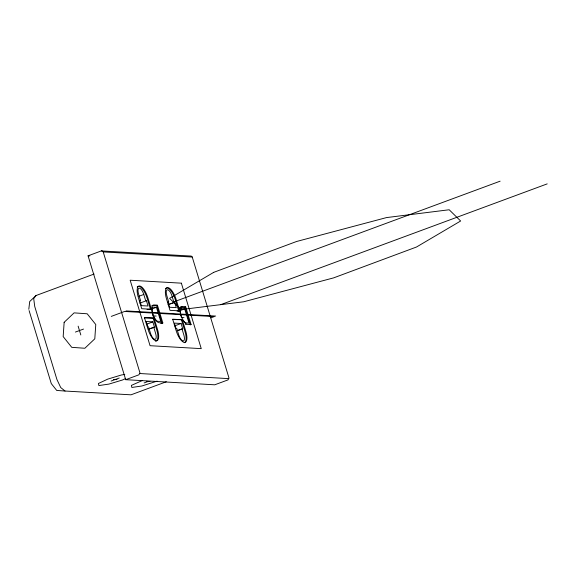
<?xml version="1.0" encoding="UTF-8"?>
<svg xmlns="http://www.w3.org/2000/svg" width="576" height="576" viewBox="0 0 576 576"><rect width="100%" height="100%" fill="white"/><g stroke="black" fill="none" stroke-linecap="round" stroke-linejoin="round"><path stroke-width="0.86" d="M125.705 379.692L138.96 374.789L139.91 372.722L103.212 251.928A2.045 1.879 -86.7 0 0 101.326 250.913L88.07 255.823L125.705 379.692L214.726 384.804L227.988 379.901L228.938 377.834L192.24 257.04A2.045 1.879 -86.7 0 0 190.354 256.025L101.326 250.913M28.8 309.276L29.714 301.522L36.036 295.524L94.068 274.054M36.036 295.524L33.703 298.62L34.74 306.49L56.93 379.526L60.725 387.547L65.052 391.032L131.011 394.819L166.334 381.751M125.719 378.497L122.602 379.958L108.907 384.098L98.885 385.567L98.41 383.494L107.762 379.109L121.464 374.969L124.805 374.479M157.14 381.125L141.883 385.992L131.861 387.461L131.386 385.394L142.452 380.484M138.91 296.28L143.798 294.473L145.678 300.665L146.419 300.708L148.032 306.014L141.358 305.633L139.745 300.326L140.486 300.37L138.607 294.178A6.545 2.412 69.7 0 1 139.32 288.13A6.545 2.412 69.7 0 1 143.798 294.473M139.903 303.12L146.419 300.708M111.269 316.39L124.618 311.45L214.265 316.598L210.924 317.837M75.413 332.064L83.534 329.062M152.474 305.402A9.353 3.449 69.7 0 1 152.935 305.352L157.457 305.266L162.835 322.963L160.538 323.179M147.06 309.362L151.387 309.262L147.888 297.763A12.154 4.486 69.7 0 0 139.572 285.984A12.154 4.486 69.7 0 0 138.247 297.209L141.739 308.707L151.387 309.262M151.553 309.103L156.442 307.296L160.74 321.451L157.774 321.278A7.481 2.758 69.7 0 1 153.569 316.462M174.11 301.781L500.126 181.181M168.214 304.402L174.665 302.328L176.278 307.642L169.596 307.26L167.983 301.946L168.725 301.99L166.846 295.798A6.545 2.412 69.7 0 1 167.558 289.75A6.545 2.412 69.7 0 1 172.037 296.093L173.923 302.292M168.142 304.74L174.665 302.328M181.174 306.979L185.702 306.886L191.081 324.583L190.26 324.886L184.889 307.188L181.174 306.979A9.353 3.449 69.7 0 0 180.713 307.022M144.49 317.909L154.073 318.11L157.565 329.616A12.154 4.486 69.7 0 1 156.24 340.841A12.154 4.486 69.7 0 1 147.924 329.062L144.432 317.556L154.073 318.11M153.367 318.766L154.181 318.463M184.889 307.188L185.702 306.886M180.086 309.348L181.714 308.743L184.68 308.916L188.986 323.071L186.012 322.906A7.481 2.758 69.7 0 1 182.369 319.219M179.791 310.723L184.68 308.916M177.055 311.09L179.626 310.889L176.134 299.383A12.154 4.486 69.7 0 0 167.818 287.604A12.154 4.486 69.7 0 0 166.486 298.829L169.985 310.334L179.626 310.889M146.333 324.281L152.849 321.869L154.462 327.175L148.759 329.285M148.831 328.939L154.462 327.175M220.745 304.646L547.2 183.881M172.728 319.529L182.311 319.738L185.81 331.236A12.154 4.486 69.7 0 1 184.478 342.461A12.154 4.486 69.7 0 1 176.162 330.682L172.67 319.183L182.311 319.738M174.571 325.901L181.087 323.489L182.707 328.795L178.625 330.307M177.07 330.566L182.707 328.795M111.125 381.038L119.246 378.029M144.101 382.932L148.162 381.427M103.212 251.928L192.24 257.04M88.07 255.823L89.849 255.931M157.457 305.266L153.749 305.057A9.353 3.449 69.7 0 0 154.57 318.139L156.91 321.458A9.353 3.449 69.7 0 0 159.127 322.747L162.835 322.963M156.442 307.296L153.475 307.123A7.481 2.758 69.7 0 0 152.201 312.206M126.043 310.918L215.69 316.073M152.597 315.842L156.19 316.051M181.325 317.491L184.018 317.65M152.849 321.869L146.174 321.48L147.787 326.794L148.529 326.837L150.408 333.029A6.545 2.412 69.7 0 0 154.886 339.372A6.545 2.412 69.7 0 0 155.599 333.324L153.72 327.132M181.087 323.489L174.413 323.107L176.026 328.414L176.767 328.457L178.654 334.649A6.545 2.412 69.7 0 0 183.132 340.992A6.545 2.412 69.7 0 0 183.845 334.951L181.958 328.752M191.081 324.583L187.366 324.374A9.353 3.449 69.7 0 1 185.155 323.078L182.808 319.759A9.353 3.449 69.7 0 1 181.994 306.677M139.86 373.529L228.888 378.641M113.335 379.426L117.036 379.642M146.311 381.319L150.012 381.535M65.052 391.032L56.736 390.449L51.293 383.623L29.102 310.586M178.812 311.191L175.32 299.686A12.154 4.486 69.7 0 0 166.399 287.971M181.498 320.033L184.997 331.538A12.154 4.486 69.7 0 1 184.262 342.698M156.643 305.568L162.022 323.266M150.574 309.564L147.074 298.066A12.154 4.486 69.7 0 0 138.161 286.344M153.259 318.413L156.751 329.918A12.154 4.486 69.7 0 1 155.426 341.143M78.134 326.153L80.813 334.966M186.048 324.569A9.353 3.449 69.7 0 1 185.501 324.317M179.964 307.57A9.353 3.449 69.7 0 1 180.31 307.224M137.182 287.057A12.154 4.486 69.7 0 1 137.628 286.603M181.555 317.491A7.481 2.758 69.7 0 1 181.094 316.267M180.9 315.655A7.481 2.758 69.7 0 1 181.714 308.743M165.42 288.677A12.154 4.486 69.7 0 1 165.874 288.23M153.317 315.871A7.481 2.758 69.7 0 1 152.33 312.804M151.718 305.95A9.353 3.449 69.7 0 1 152.064 305.604M64.145 322.315L63.173 336.593L71.748 347.335L84.852 348.257L94.802 338.81L95.774 324.533L87.199 313.783L74.102 312.869L64.145 322.315M213.718 272.347L169.574 298.361L181.03 309.607L243.691 301.781L333.626 277.877L416.491 247.018L460.634 221.004L449.186 209.758L386.525 217.584L296.582 241.488L213.718 272.347M181.361 283.169L130.169 280.224L150.062 345.701L201.254 348.638L181.361 283.169"/></g></svg>
